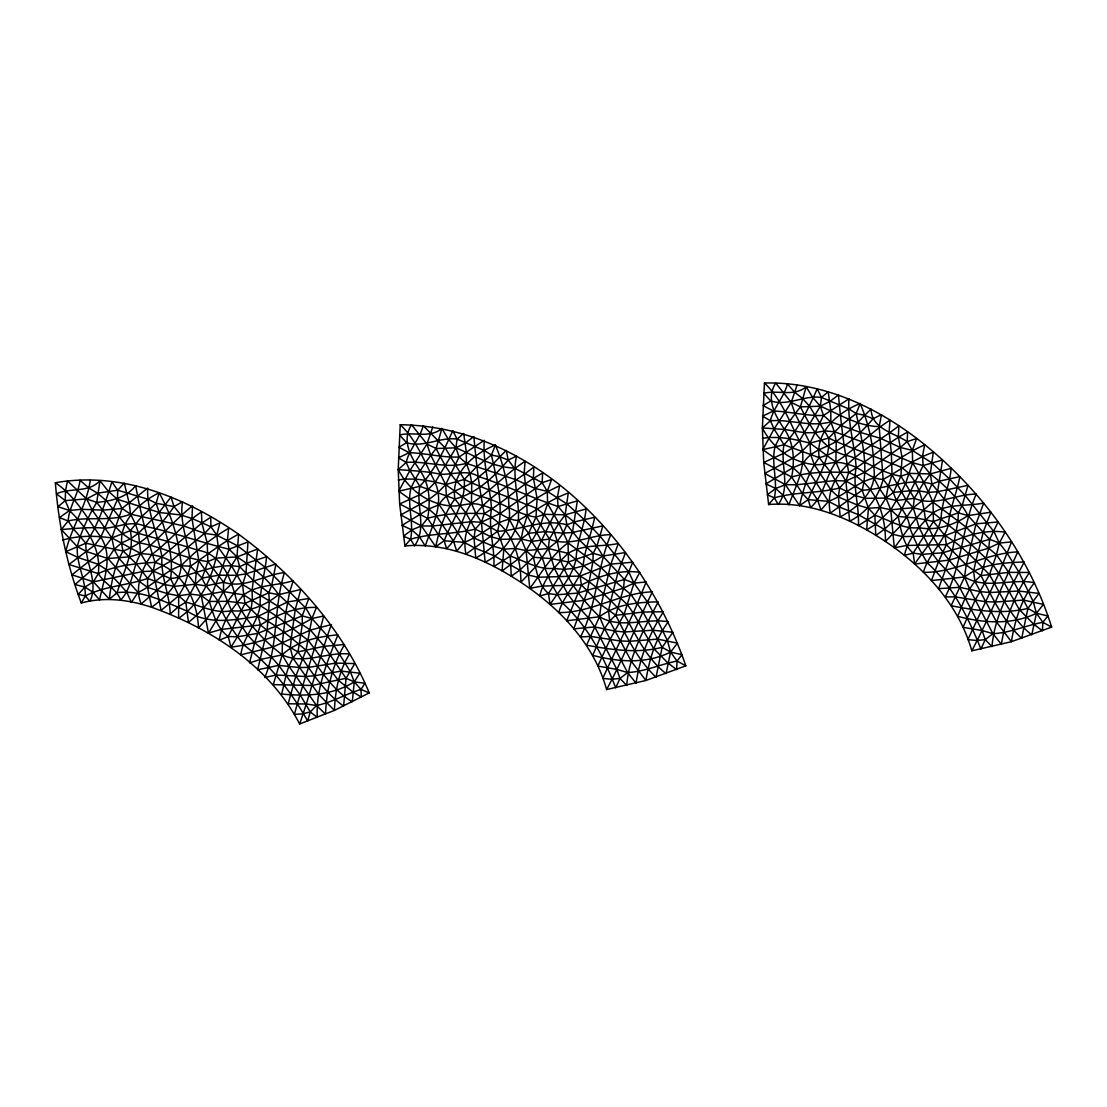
<?xml version="1.0" encoding="UTF-8"?>
<svg xmlns="http://www.w3.org/2000/svg" width="1107" height="1107" viewBox="0 0 1107 1107"><rect width="100%" height="100%" fill="white"/><g stroke="black" fill="none" stroke-linecap="round" stroke-linejoin="round"><path stroke-width="1.5" d="M369.268 692.899L360.979 689.426L354.295 681.87L350.352 671.714L333.774 645.09L327.298 635.819L311.939 618.509L305.85 608.158L265.21 567.379L237.88 546L216.751 535.124L204.587 533.353L183.679 525.95L130.543 514.16L122.033 508.459L102.743 510.133L81.281 509.289L69.506 510.507L58.007 506.674L65.23 500.613L86.581 498.925L96.724 502.37C111.42 500.987 125.99 497.998 135.677 485.641C140.215 511.655 146.788 537.393 155.035 562.37L153.153 571.046L147.618 578.449L147.549 587.402L151.604 607.259C211.409 628.61 269.845 666.276 299.637 723.978L334.397 710.403L369.268 692.899C342.367 628.485 294.351 575.183 238.586 534.211C185.533 497.32 120.995 471.125 55.35 482.749C58.616 523.832 66.628 564.418 81.309 603.011C104.611 596.576 129.021 599.773 151.604 607.259C168.416 595.206 186.585 577.287 179.555 554.482C177.12 532.592 169.772 511.932 159.09 492.753C137.669 503.394 115.349 524.856 123.126 551.009C114.602 565.525 111.129 582.628 109.385 599.178L93.417 581.839L71.997 574.824L97.264 554.732L104.791 547.149L111.849 537.933L122.033 508.459L147.605 488.145C146.871 512.015 157.72 533.782 161.968 556.918C160.529 576.636 169.814 594.514 170.187 614.011L178.435 606.705L185.824 602.153L195.233 584.275L202.124 578.089L207.881 561.581L207.217 543.08L201.861 523.058L201.46 511.946C183.084 523.943 169.343 541.544 151.728 554.593C141.834 568.403 134.196 587.277 141.17 603.938L170.589 578.587C193.836 575.695 215.63 562.135 239.679 566.729L247.069 563.131L266.552 556.724C265.154 573.274 259.799 589.256 260.09 605.986C257.461 623.421 243.166 636.843 240.814 654.818L273.194 646.903L310.43 630.063L331.408 624.597C319.342 657.281 311.136 691.169 299.637 723.978M61.3 529.561C75.968 528.399 90.594 526.863 105.317 528.219C118.67 527.043 132.01 519.986 145.211 526.379C173.647 532.315 201.031 542.444 229.094 549.238L247.954 541.946L245.975 573.841L242.571 584.496L243.734 594.86L245.048 603.384L258.152 616.281L260.491 624.957L254.624 642.641L249.559 662.872L260.283 659.495L282.216 654.86C297.008 640.801 318.235 636.705 337.87 634.809C327.686 661.142 315.633 688.692 317.322 717.35L310.264 711.939L300.066 694.753L278.715 665.362L271.229 656.894L254.624 642.641L247.719 635.169L231.557 610.732L223.489 591.581L223.559 582.268L231.446 565.746L237.009 556.932L238.586 534.211C221.331 543.219 206.4 555.41 190.446 566.244L181.147 565.719L161.968 556.918L151.728 554.593L140.672 553.486L129.796 556.835L107.96 558.537L87.079 551.743L77.296 546.678L61.3 529.561L68.15 520.968C69.104 506.619 78.265 494.677 80.022 480.272L88.712 487.938L97.499 493.168L106.23 500.641L130.308 530.668C134.916 552.614 123.057 572.222 117.134 592.66L109.385 599.178M159.09 492.753L156.156 503.27C163.905 527.486 174.422 552.684 170.589 578.587L178.67 595.801L185.824 602.153L188.481 622.411L196.866 615.243L209.278 601.475L229.094 549.238L227.433 540.244L228.623 528.33C211.188 538.362 195.219 551.314 181.147 565.719C164.376 570.797 153.693 585.52 137.988 592.411L131.346 602.388L126.807 592.19L106.521 569.773L98.274 564.335L77.836 557.402L65.742 551.673L85.903 543.219L123.126 551.009C144.616 543.205 161.428 525.092 173.993 506.591L182.53 501.775C179.03 523.431 189.505 544.478 190.446 566.244L202.124 578.089L218.729 575.211L236.704 575.322L245.975 573.841L275.961 563.961L271.796 584.939L268.766 592.798L269.361 601.309L267.105 630.409L257.613 669.818L278.715 665.362L298.918 667.507L308.466 667.396L335.615 663.107L354.793 663.577L346.048 678.287L312.022 685.482L273.263 684.624L282.216 654.86L282.327 643.001L285.841 612.351L289.647 591.913L293.286 580.677C276.888 585.99 258.208 584.081 243.734 594.86C232.401 607.591 221.497 622.992 219.324 640.233L228.208 636.525L237.438 636.816L257.654 633.384L302.211 615.879L311.939 618.509L323.701 615.99C315.274 649.145 303.221 681.262 294.434 714.375L302.419 713.89L310.264 711.939L316.533 705.505C332.128 702.308 345.896 693.964 360.979 689.426L364.881 683.268L354.295 681.87L346.048 678.287L324.185 646.267L310.43 630.063L293.618 618.868L277.802 606.069L242.571 584.496L231.446 565.746L218.3 547.328L216.751 535.124L219.864 522.974L210.953 526.78L204.587 533.353L171.488 560.696L153.153 571.046L142.429 571.572L93.417 581.839L84.921 587.084L78.293 594.376L85.267 595.926L89.916 601.336C99.049 582.227 85.031 563.006 85.903 543.219L73.256 528.745L68.15 520.968L59.474 517.606L69.506 510.507L65.23 500.613L65.548 490.539L67.485 480.895L86.581 498.925L92.033 509.746L111.849 537.933L114.173 549.21L119.016 558.315L139.385 581.479L147.549 587.402L167.627 593.712L178.67 595.801L190.266 594.099L201.225 595.428L223.489 591.581L243.734 594.86L276.736 616.364L308.286 640.469L338.147 680.155L352.773 691.917L361.366 697.078L360.979 689.426M260.491 624.957L282.327 643.001L298.004 651.885L324.185 646.267L344.54 644.537C332.211 665.611 326.454 689.91 325.527 714.167L316.533 705.505L306.224 703.997L288.166 703.789L295.804 676.169L306.044 650.21L311.939 618.509L316.45 607.452C296.275 606.691 277.373 614.523 260.491 624.957L221.109 629.44L208.462 633.038L201.225 595.428L195.233 584.275L196.285 572.499L198.886 561.069L191.981 518.505L192.535 505.857C174.131 520.428 159.283 538.984 140.672 553.486C132.024 568.223 132.757 587.277 120.705 599.966C116.456 588.869 104.432 583.721 98.302 573.578L68.869 564.501L94.815 545.101L100.806 537.089L117.508 499.326L117.688 490.207L111.904 481.836C105.234 502.993 98.468 524.51 85.903 543.219M398.285 479.926C414.35 477.463 430.139 480.618 445.664 484.589L464.276 479.456C484.7 489.239 506.48 495.701 527.153 504.944C551.452 510.728 557.859 538.666 560.529 560.142C568.597 581.991 582.794 600.686 599.551 616.737C620.889 629.413 645.436 617.761 668.351 621.802C655.316 638.85 649.311 659.592 645.907 680.473L631.433 661.446L609.763 621.041L608.49 610.87L610.732 600.893L618.107 572.015L625.524 552.559L602.775 556.018L593.172 553.348L579.086 539.746L566.895 524.843L565.165 514.824L568.251 493.058C550.193 499.492 534.999 511.24 518.38 520.442C504.612 520.332 495.562 507.38 481.96 505.498C471.347 500.862 460.913 507.061 449.995 505.844C427.856 503.92 408.22 489.322 398.216 469.576L400.236 424.728C535.525 426.541 644.412 545.045 685.828 665.819L645.907 680.473L606.594 689.564C594.072 643.804 559.505 607.881 520.843 582.296C486.596 559.824 446.813 542.084 404.927 545.959L399.655 503.976L398.216 469.576L406.186 462.422C409.286 449.041 419.747 439.175 423.192 425.683L445.222 447.906L464.276 479.456C466.033 502.08 451.988 520.553 444.17 540.756L435.688 546.692L421.476 525.963L400.776 514.935L429.198 499.299L437.583 492.85L445.664 484.589L459.073 456.997L484.271 440.337C482.666 463.473 489.917 485.765 491.563 508.722C487.952 528.233 494.898 547.052 493.874 566.521L510.258 556.088L521.259 538.971L528.676 533.27L536.009 517.121L537.089 498.524L533.422 478.086L533.809 467.002C505.83 489.681 457.385 510.299 465.936 554.15L497.583 531.291C520.843 530.295 543.44 518.201 566.895 524.843L574.588 521.867L594.611 517.315C591.567 533.712 584.662 549.127 583.154 565.829C578.629 582.932 563.394 595.04 558.8 612.572C591.705 612.877 619.892 592.854 652.397 591.858C636.414 624.154 623.753 657.918 606.594 689.564M685.828 665.819L677.055 661.073L670.579 652.078L667.424 640.662L657.932 621.041L647.498 602.07L633.993 583.126L628.762 571.987L600.036 536.203L584.192 519.543L567.033 504.003L547.301 491.383L535.345 488.561L515.544 479.594L466.379 463.335L459.073 456.997C442.191 457.758 425.904 453.164 409.12 452.68L398.437 457.828L406.186 462.422L409.881 470.613L419.844 486.305C415.872 506.259 427.302 528.025 414.516 545.876L410.559 539.206L403.515 536.217L411.804 529.879L421.476 525.963L432.408 526.005L471.015 521.729L481.434 522.2L500.392 513.33L535.345 488.561L542.139 482.652L551.535 479.58L547.301 491.383L547.591 503.713L540.853 523.819L536.729 532.702L526.074 550.608L518.685 558.675L502.052 570.935L503.823 549.169L497.583 531.291C504.059 506.01 496.808 479.843 491.439 455.032L495.369 445.042C473.575 453.828 450.798 472.952 454.866 498.98C444.557 512.859 439.244 529.962 435.688 546.692M762.474 438.303C778.595 435.895 794.425 439.119 809.978 443.16L828.714 438.054C849.277 447.934 871.237 454.423 892.007 463.875C916.485 469.755 922.823 497.887 925.424 519.529C933.436 541.697 947.883 560.516 964.571 576.982C986.171 589.962 1011.175 578.117 1034.408 582.711C1021.055 599.759 1014.911 620.653 1011.383 641.7L996.826 622.466L974.893 581.396L973.634 571.074L975.917 560.972L983.334 531.789L990.931 512.223L967.988 515.585L958.33 512.859L944.188 499.105L931.983 484.022L930.281 473.934L933.284 452.265C915.088 458.478 899.866 470.323 883.137 479.414C869.272 479.22 860.194 466.158 846.481 464.248C835.785 459.585 825.255 465.798 814.254 464.539C792.017 462.532 772.382 447.795 762.391 427.939L764.439 383.022C831.883 381.32 893.999 415.568 942.541 459.972C992.232 505.249 1031.447 562.73 1051.65 627.102L1011.383 641.7L971.808 650.819C958.8 604.547 924.58 567.725 885.448 541.461C851.02 518.574 810.822 501.263 768.632 504.529L763.705 462.435L762.391 427.939L770.375 420.771C773.502 407.376 783.964 397.482 787.423 383.977L794.66 392.238L802.34 398.285L809.577 406.241L828.714 438.054C830.43 460.844 816.177 479.386 808.193 499.658L799.558 505.581L785.417 484.658L764.757 473.436L793.373 457.897L801.842 451.435L809.978 443.16L823.497 415.457L848.931 398.824C847.353 422.058 854.618 444.46 856.168 467.528C852.418 487.135 859.544 506.037 858.354 525.617L874.848 515.212L885.974 498.067L893.46 492.366L900.904 476.148L902.039 457.482L898.386 436.933L898.87 425.794C870.628 448.363 821.56 469.022 830.292 513.15L862.173 490.207C885.6 489.349 908.39 477.242 931.983 484.022L939.732 481.061L959.88 476.605C956.725 493.085 949.806 508.597 948.187 525.382C943.593 542.624 928.095 554.704 923.418 572.361C956.545 572.748 985.133 553.265 1017.803 551.881C1002.458 584.911 988.786 618.647 971.808 650.819M190.446 566.244L184.495 585.617L178.67 595.801L178.587 618.26C202.304 602.429 213.513 574.408 218.3 547.328M1051.65 627.102L1042.877 622.314L1036.429 613.264L1033.315 601.765L1018.8 571.932L1006.789 552.642L999.33 543.08L994.058 531.803L965.318 495.659L949.405 478.819L932.205 463.1L912.348 450.369L900.295 447.477L880.411 438.289L860.513 432.436L830.845 421.864L823.497 415.457C806.546 416.135 790.177 411.555 773.323 411.015L762.626 416.163L770.375 420.771L774.07 429.004L784.005 444.793C779.978 464.802 791.27 486.748 778.235 504.529L774.333 497.832L767.317 494.774L775.675 488.491L785.417 484.658L796.417 484.769L835.384 480.549L845.9 481.033L865.037 472.177L900.295 447.477L907.159 441.61L916.596 438.538L912.348 450.369L912.638 462.726L905.761 482.901L901.568 491.812L890.775 509.773L875.582 524.317L866.643 529.921L868.428 508.238L862.173 490.207C868.774 464.802 861.523 438.497 856.195 413.52L860.181 403.502C838.22 412.316 815.153 431.398 819.18 457.648C808.774 471.596 803.295 488.768 799.558 505.581M421.476 525.963L427.62 518.339C430.568 502.329 429.862 484.838 420.3 471.042C411.029 457.233 401.301 441.056 411.5 424.728L426.97 444.045L430.637 454.977L445.664 484.589L446.439 496.102L449.995 505.844L466.891 531.388L474.045 538.085L493.113 546.194L503.823 549.169L510.258 556.088L511.268 576.263L520.013 569.911L533.408 557.278L558.053 506.508L557.43 497.112L559.533 485.821C541.226 494.096 524.372 505.913 509.303 519.183C492.297 523.141 480.3 536.632 464.151 542.361L456.734 551.12L453.524 541.226L436.324 515.751L428.852 509.04L409.604 498.87L398.7 491.217L419.844 486.305L454.866 498.98C476.633 493.528 494.151 476.757 508.196 460.028L516.499 456.07C511.835 477.255 519.446 498.897 518.38 520.442L528.676 533.27L545.35 531.637L563.117 533.159L572.471 532.453L602.858 525.88L597.005 545.779L593.172 553.348L592.895 561.899L587.388 590.944L573.8 628.831L594.736 626.936L614.51 631.018L624.293 631.972L652.895 630.229L672.987 632.277L662.138 647.318L656.05 677.221C637.909 660.09 626.949 637.217 615.769 615.298L601.115 604.906L581.424 584.939L580.068 576.041L568.472 562.024L568.029 542.845L572.471 532.453L577.314 500.876L558.053 506.508C531.443 497.527 505.719 485.447 478.888 476.66C466.974 469.147 453.538 474.737 440.697 474.266C426.693 471.222 412.441 470.779 398.216 469.576M785.417 484.658L791.657 477.034C794.771 460.969 794.106 443.353 784.531 429.461C775.26 415.609 765.491 399.392 775.689 383.022L791.214 402.395L794.923 413.354L809.978 443.16L810.725 454.742L814.254 464.539L831.205 490.263L838.428 496.988L857.676 505.152L868.428 508.238L874.848 515.212L875.789 535.484L884.576 529.118L898.137 516.512L923.155 465.535L922.518 456.112L924.663 444.806C906.259 453.095 889.198 464.802 874.004 478.099C856.846 482.002 844.696 495.507 828.437 501.305L820.965 510.092L817.686 500.156L800.444 474.46L792.972 467.68L773.668 457.343L762.778 449.636L784.005 444.793L819.18 457.648C841.14 452.237 858.824 435.411 873.105 418.681L881.476 414.655L879.193 426.624L883.137 479.414L893.46 492.366L910.258 490.775L919.184 490.885L928.136 492.38L937.56 491.716L968.03 485.35L962.232 505.249L958.33 512.859L958.012 521.48L952.366 550.719L938.556 588.675L959.603 587.319L979.695 591.539L989.63 592.549L1018.648 591.027L1038.989 593.421L1027.919 608.407L1021.678 638.393C1003.233 621.082 992.315 597.794 980.996 575.598L966.203 564.971L946.374 544.616L945.046 535.65L933.422 521.48L933.049 502.163L937.56 491.716L942.541 459.972L923.155 465.535L912.638 462.726L871.956 445.457L834.36 431.716L824.743 430.927L814.752 432.657L805.01 432.768L784.531 429.461L762.391 427.939M518.38 520.442C513.427 538.791 502.038 553.458 485.157 562.231L481.434 522.2L475.678 513.108L471.457 503.325L471.748 482.832L469.866 473.132L466.379 463.335L466.338 452.472L463.708 433.432L457.094 439.105C439.604 436.753 424.106 447.961 406.615 442.717L398.852 447.242L409.12 452.68M883.137 479.414C878.086 497.79 866.698 512.555 849.65 521.189L845.9 481.033L840.116 471.9L835.882 462.062L836.242 441.472L834.36 431.716L830.845 421.864L830.817 410.918L828.216 391.781L821.505 397.413C803.959 395.005 788.378 406.352 770.818 401.011L763.041 405.549L773.323 411.015M912.348 450.369L907.159 441.61L907.615 432.117C886.32 442.911 869.452 460.54 848.765 472.454C829.738 471.873 810.047 471.568 791.657 477.034L763.705 462.435L783.811 453.317L792.404 447.975L799.392 440.904L820.315 406.186L821.505 397.413L817.174 388.917C808.304 408.649 798.991 428.644 784.005 444.793M547.591 503.713L558.841 523.182L568.029 542.845L600.838 567.379L615.395 581.632L631.045 594.625L643.001 612.033L662.138 647.318L670.579 652.078L681.981 654.707L677.055 661.073L676.598 669.569L667.784 662.872L653.6 648.508L633.342 613.126L627.6 604.837L598.666 577.646L568.099 553.362L548.352 548.491L526.074 550.608L515.405 548.408L503.823 549.169M547.301 491.383L542.139 482.652L542.638 473.104C521.591 484.16 504.778 501.651 484.243 513.648C465.369 513.095 445.83 512.832 427.62 518.339L399.655 503.976L419.691 494.787L428.188 489.432L435.106 482.389L455.918 447.809L457.094 439.105L452.777 430.678C443.976 450.314 434.664 470.171 419.844 486.305M912.638 462.726L923.875 482.32L933.049 502.163L965.968 527.043L980.594 541.503L996.48 554.745L1008.726 572.361L1027.919 608.407L1036.429 613.264L1047.859 615.976L1042.877 622.314L1042.379 630.81L1033.564 624.057L1019.27 609.514L998.888 573.468L993.048 565.054L963.768 537.379L933.076 512.749L913.22 507.739L890.775 509.773L880.051 507.518L868.428 508.238M454.866 498.98L466.075 513.233L475.207 529.118L491.107 536.812L500.668 539.344L521.259 538.971L531.512 541.392L549.39 539.109C569.759 547.633 589.976 534.736 610.829 534.653C596.867 567.559 597.143 604.837 580.469 636.982L590.626 636.414L619.865 640.925L629.496 641.299L657.669 639.126L677.456 643.153L670.579 652.078C646.045 664.269 618.343 661.986 592.646 655.33C599.219 641.437 603.204 625.261 615.769 615.298L643.001 612.033L663.494 611.756C649.491 633.315 639.818 657.696 636.041 683.171L627.586 672.558L616.848 669.389L597.849 666.082L610.082 639.403L624.099 614.343L633.993 583.126L639.791 572.291C619.38 569.51 599.468 575.82 581.424 584.939L566.673 620.778L599.551 616.737C616.115 603.965 638.061 602.305 658.236 601.821C644.578 628.126 628.997 655.427 626.728 685.413L619.989 678.453L616.848 669.389L594.736 626.936L588.384 617.734L573.675 601.973L567.697 594.016L554.358 568.306L548.352 548.491L549.39 539.109L558.841 523.182L565.165 514.824L586.046 508.985C584.524 526.088 576.595 541.877 576.097 559.077C572.527 576.415 559.602 590.003 550.068 604.422L584.192 600.326L623.532 588.094L633.993 583.126L646.197 581.964L633.342 613.126L602.692 678.37L611.299 679.241L619.989 678.453L627.586 672.558C644.731 671.686 660.422 664.214 677.055 661.073M123.126 551.009L136.313 563.74L147.618 578.449L164.625 584.607L174.56 586.309L195.233 584.275L205.805 585.88L223.559 582.268C244.578 589.076 263.784 574.837 284.485 572.582C273.498 606.636 278.743 643.956 264.822 677.456L276.404 675.021L305.38 676.488L314.568 675.782L341.053 671.091L359.803 673.181L354.295 681.87L352.261 701.783C331.906 689.55 319.757 668.794 306.044 650.21C291.072 637.826 275.961 624.376 258.152 616.281C234.421 619.782 208.794 625.427 187.346 611.189C165.068 601.987 141.876 589.685 117.134 592.66M819.18 457.648L830.416 471.997L839.604 487.979L855.642 495.728L865.287 498.33L885.974 498.067L896.283 500.53L914.299 498.316C934.765 506.964 955.203 494.179 976.194 494.082C961.983 527.112 962.26 564.695 945.226 596.881L955.41 596.894L985.119 601.613L994.875 602.042L1023.449 600.091L1043.389 604.38L1036.429 613.264C1011.535 625.289 983.569 622.992 957.583 616.336C963.948 602.07 968.196 585.686 980.996 575.598L1008.726 572.361L1029.385 572.499C1015.174 594.182 1005.35 618.675 1001.378 644.329L992.896 633.674L982.103 630.506L963.021 627.323L975.184 600.049L989.464 574.671L996.48 554.745L999.33 543.08L1005.128 532.163C984.607 529.257 964.584 535.58 946.374 544.616L938.473 561.733L931.444 580.552L964.571 576.982C981.439 564.072 1003.731 562.564 1024.21 562.024C1010.304 588.647 994.39 616.225 991.997 646.599L985.23 639.652L982.103 630.506L959.603 587.319L953.335 577.812L938.473 561.733L932.468 553.708L919.17 527.707L913.22 507.739L914.299 498.316L923.875 482.32L930.281 473.934L951.148 468.33C949.778 485.516 941.6 501.291 941.102 518.56C937.449 535.996 924.387 549.625 914.631 564.044L949.128 560.142L988.8 548.09L999.33 543.08L1011.59 541.877L998.888 573.468L967.878 639.625L976.499 640.469L985.23 639.652L992.896 633.674C1010.221 632.886 1026.064 625.344 1042.877 622.314M346.048 678.287L343.613 706.1C324.047 692.235 311.233 671.409 298.004 651.885L302.308 624.445L302.211 615.879L308.839 598.444L287.405 602L258.152 616.281M81.309 603.011L85.267 595.926C85.696 579.058 76.162 563.698 77.296 546.678C81.088 531 88.574 516.208 96.724 502.37L100.004 480.756L108.168 491.093L117.508 499.326L122.033 508.459M791.657 477.034L802.257 493.307L808.193 499.658L828.437 501.305L838.677 506.702L858.617 514.824L893.211 534.377L902.496 536.604L945.046 535.65L976.07 523.791L998.085 522.006L989.644 539.317L988.8 548.09L980.996 575.598M427.62 518.339L438.275 534.446L444.17 540.756L464.151 542.361L474.294 547.744L494.068 555.783L528.551 575.073L537.85 577.231L580.068 576.041L610.856 564.113L632.72 562.204L628.762 571.987L624.376 579.431L623.532 588.094L615.769 615.298M55.35 482.749C75.414 496.13 87.024 517.965 100.806 537.089C113.523 557.042 103.657 579.058 99.588 599.911L92.891 592.148L84.921 587.084L75.027 584.51L98.274 564.335L107.96 558.537L114.173 549.21L121.77 542.831L130.64 538.818L138.5 533.27L159.131 512.43L171.031 497.015L173.993 506.591L180.967 515.018L191.981 518.505L210.953 526.78L216.751 535.124M398.7 491.217L409.881 470.613L426.97 444.045L436.089 448.529L455.918 447.809L465.438 442.98L473.879 436.559C476.148 462.394 479.193 488.27 484.243 513.648L481.434 522.2L475.207 529.118L474.045 538.085L475.733 558.025C494.096 547.854 513.344 531.125 508.916 507.712C508.639 486.042 503.837 464.968 495.369 445.042M662.138 647.318C636.926 653.725 611.548 649.657 586.516 645.201L599.551 616.737L601.115 604.906L610.856 564.113L618.329 543.495C601.599 547.079 583.306 543.883 568.099 553.362C555.894 564.999 543.385 579.086 539.801 595.926L548.477 593.615L557.43 594.75L577.688 593.075L624.376 579.431L633.993 583.126M762.778 449.636L774.07 429.004L791.214 402.395L800.403 406.878L820.315 406.186L829.932 401.384L838.469 394.95C840.711 420.923 843.755 446.937 848.765 472.454L845.9 481.033L839.604 487.979L838.428 496.988L840.199 516.969C858.658 506.798 878.072 490.11 873.644 466.559C873.52 444.737 868.621 423.566 860.181 403.502M404.927 545.959L410.559 539.206C414.17 522.324 406.878 505.221 410.905 488.325C417.131 473.921 426.43 460.83 436.089 448.529L441.928 428.492L448.155 438.939L455.918 447.809L459.073 456.997M1027.919 608.407C1002.278 614.51 976.512 610.663 951.121 605.723L964.571 576.982L966.203 564.971L976.07 523.791L983.694 503.062C966.826 506.508 948.436 503.325 933.076 512.749C920.789 524.386 908.044 538.417 904.433 555.327L913.15 553.14L922.117 554.386L942.569 552.808L989.644 539.317L999.33 543.08M768.632 504.529L774.333 497.832C778.138 480.922 770.956 463.722 775.025 446.799C781.376 432.38 790.675 419.221 800.403 406.878L806.2 386.786L812.524 397.219L820.315 406.186L823.497 415.457M581.424 584.939L542.167 586.073L529.755 588.384L526.074 550.608L521.259 538.971L523.5 527.209L527.209 515.89L526.489 494.677L524.192 472.993L525.064 461.315C506.051 473.616 490.719 491.01 471.457 503.325C461.259 517.426 459.986 536.798 446.522 548.491L444.17 540.756M65.742 551.673C71.457 526.904 86.886 505.581 90.221 480.355M946.374 544.616L906.813 545.46L894.29 547.785L890.775 509.773L885.974 498.067L888.271 486.236L892.034 474.875L891.37 453.552L889.156 431.785L889.986 420.217C870.697 432.242 855.337 449.843 835.882 462.062C825.531 476.218 824.217 495.742 810.601 507.449L808.193 499.658M400.236 424.728C416.91 440.406 424.853 462.463 435.106 482.389C444.779 504.349 432.076 525.368 425.268 545.972L419.318 536.577L411.804 529.879L402.049 525.355L428.852 509.04L439.175 504.64C447.74 488.865 467.818 489.585 478.888 476.66C489.349 469.216 496.988 459.073 506.286 450.424L508.196 460.028L514.285 468.012L542.139 482.652M670.579 652.078L666.054 673.637C646.419 658.361 636.221 635.321 624.099 614.343C610.607 600.548 597.005 585.631 580.068 576.041M764.439 383.022C781.155 398.755 789.166 420.881 799.392 440.904C809.037 463.03 796.182 484.146 788.973 504.737L783.133 495.272L775.675 488.491L765.947 483.897L792.972 467.68L803.378 463.293C812.068 447.449 832.27 448.238 843.451 435.286C853.995 427.883 861.647 417.643 871.098 409.12C871.486 428.893 893.723 432.671 907.159 441.61M1036.429 613.264L1031.766 634.837C1011.881 619.339 1001.669 595.953 989.464 574.671C975.793 560.696 962.163 545.46 945.046 535.65M310.264 711.939L307.635 721.017C291.349 691.82 270.468 665.058 243.54 644.772C235.597 634.007 227.405 623.172 221.912 610.912C219.366 597.572 206.497 590.391 202.124 578.089M432.74 426.984L426.97 444.045M796.985 385.305L791.214 402.395M229.094 549.238L237.009 556.932L239.679 566.729L236.704 575.322L231.75 583.846L223.489 591.581L212.461 610.732L206.151 619.491L198.471 628.029C197.447 600.561 182.752 570.838 155.035 562.37C135.87 563.574 115.834 565.234 98.302 573.578L93.417 581.839M311.939 618.509C287.156 633.149 259.675 643.444 230.989 647.152L228.208 636.525L245.048 603.384L268.766 592.798L278.59 594.653L300.841 589.491L295.32 609.168L291.266 638.158L290.311 648.204L292.871 658.125L318.844 694.587L334.397 710.403C335.338 690.713 338.742 670.87 349.591 654.029C326.897 651.525 304.134 665.265 282.216 654.86C263.618 640.524 247.401 623.213 236.898 602.125C231.861 580.926 222.618 553.804 197.779 550.262C175.598 542.61 152.517 538.21 130.308 530.668L111.849 537.933C95.354 535.677 78.791 535.331 62.67 540.064M566.895 524.843L563.117 533.159L557.347 541.309L548.352 548.491L535.65 566.742L520.843 582.296C521.162 555.41 510.507 524.953 484.243 513.648M931.983 484.022L928.136 492.38L922.297 500.572L913.22 507.739L900.351 526.033L885.448 541.461C885.697 514.478 875.208 483.801 848.765 472.454M619.989 678.453L615.7 687.765C603.578 656.576 587.859 626.022 562.605 603.177C555.866 591.816 549.086 580.248 544.879 567.683C543.703 554.261 531.692 545.889 528.676 533.27M985.23 639.652L980.927 648.993C968.293 617.526 952.906 586.101 927.279 562.909C920.581 551.411 913.87 539.704 909.622 527.043C908.529 513.523 896.435 505.069 893.46 492.366M550.068 604.422L548.477 593.615L568.472 562.024L593.172 553.348M914.631 564.044L913.15 553.14L933.422 521.48L958.33 512.859M208.462 633.038C219.283 616.488 227.295 597.628 242.571 584.496M230.989 647.152L237.438 636.816L251.04 609.417L252.327 599.883L252.078 590.156L257.64 549.003L237.009 556.932L216.086 558.122L207.881 561.581C184.675 558.661 163.089 547.135 139.869 542.942C119.21 537.31 109.081 517.91 96.724 502.37M529.755 588.384C541.89 572.706 551.673 554.69 568.029 542.845M130.308 530.668L141.751 516.54L156.156 503.27L173.993 506.591M894.29 547.785C906.578 532.066 916.541 514.008 933.049 502.163M298.004 651.885C286.824 663.038 285.551 679.532 281.621 694.034C306.473 696.441 332.418 695.404 354.295 681.87M464.276 479.456L476.647 466.725L491.439 455.032L499.534 456.679L508.196 460.028M828.714 438.054L841.223 425.282L856.195 413.52L864.29 415.25L873.105 418.681M86.581 498.925L97.499 493.168L117.688 490.207L124.233 483.109L129.159 503.021L130.543 514.16L135.386 523.722L138.5 533.27L140.672 553.486L146.179 562.647L153.153 571.046L161.096 610.427L178.67 595.801M155.035 562.37L201.861 523.058L210.704 517.329L210.953 526.78M302.211 615.879L278.59 594.653C265.445 605.363 248.757 612.475 231.557 610.732C215.256 613.915 201.045 605.806 185.824 602.153M100.004 480.756C88.186 493.224 70.557 487.384 56.499 493.805L65.23 500.613M624.376 579.431L602.775 556.018C588.675 565.483 571.447 571.475 554.358 568.306C538.113 570.119 524.884 560.903 510.258 556.088M989.644 539.317L967.988 515.585C953.75 525.092 936.37 531.028 919.17 527.707C902.814 529.464 889.558 520.096 874.848 515.212M85.267 595.926C104.764 586.004 127.236 585.506 147.618 578.449M441.928 428.492C429.336 438.801 413.617 431.343 399.544 435.009L406.615 442.717M806.2 386.786C793.594 397.136 777.847 389.636 763.747 393.303L770.818 401.011M436.089 448.529C446.287 468.289 457.329 490.027 480.646 496.406C500.046 500.779 516.388 514.368 536.009 517.121L544.395 514.326L565.165 514.824C579.833 526.129 593.975 539.538 602.775 556.018M800.403 406.878C810.656 426.762 821.685 448.709 845.181 455.129C864.733 459.53 881.144 473.298 900.904 476.148L909.373 473.367L930.281 473.934C944.977 485.406 959.188 498.953 967.988 515.585M410.559 539.206C431.578 532.951 454.05 534.473 475.207 529.118M774.333 497.832C795.587 491.785 818.253 493.404 839.604 487.979M130.543 514.16C110.409 522.075 88.629 516.056 68.15 520.968M466.379 463.335C446.329 468.953 426.292 460.789 406.186 462.422M830.845 421.864C810.684 427.44 790.578 419.179 770.375 420.771M201.225 595.428L209.278 601.475L227.627 601.322L245.048 603.384M526.074 550.608L533.408 557.278L551.438 558.592L568.472 562.024M890.775 509.773L898.137 516.512L916.278 517.938L933.422 521.48M180.967 515.018L159.131 512.43L117.508 499.326M879.193 426.624C857.883 426.084 839.383 414.281 820.315 406.186M514.285 468.012C493.155 467.445 474.834 455.78 455.918 447.809M117.688 490.207L148.2 499.285L156.156 503.27M153.153 571.046L170.589 578.587M457.094 439.105L484.257 450.466L491.439 455.032M821.505 397.413L848.944 408.981L856.195 413.52M111.849 537.933L140.672 553.486M845.9 481.033L862.173 490.207M481.434 522.2L497.583 531.291M237.009 556.932C252.687 566.978 268.171 578.989 278.59 594.653M445.664 484.589L471.457 503.325M809.978 443.16L835.882 462.062M268.766 592.798L253.295 580.511L239.679 566.729M223.489 591.581L215.657 584.524L198.886 561.069M228.208 636.525C216.806 628.084 213.43 614.233 209.278 601.475M69.506 510.507C86.36 527.195 101.401 548.574 98.302 573.578M548.352 548.491L541.337 540.783L527.209 515.89M913.22 507.739L906.19 499.963L892.034 474.875M107.96 558.537L137.988 592.411M207.881 561.581L223.559 582.268M558.053 506.508L565.165 514.824M195.233 584.275L181.147 565.719M923.155 465.535L930.281 473.934M548.477 593.615C537.947 584.302 536.369 570.16 533.408 557.278M913.15 553.14C902.565 543.717 901.056 529.492 898.137 516.512M536.009 517.121L549.39 539.109M900.904 476.148L914.299 498.316M521.259 538.971L514.7 529.492L509.303 519.183M885.974 498.067L879.415 488.491L874.004 478.099M316.533 705.505L288.816 666.082L282.216 654.86M439.175 504.64L464.151 542.361M803.378 463.293L828.437 501.305M627.586 672.558L604.547 628.513L599.551 616.737M992.896 633.674L969.552 588.952L964.571 576.982"/></g></svg>
